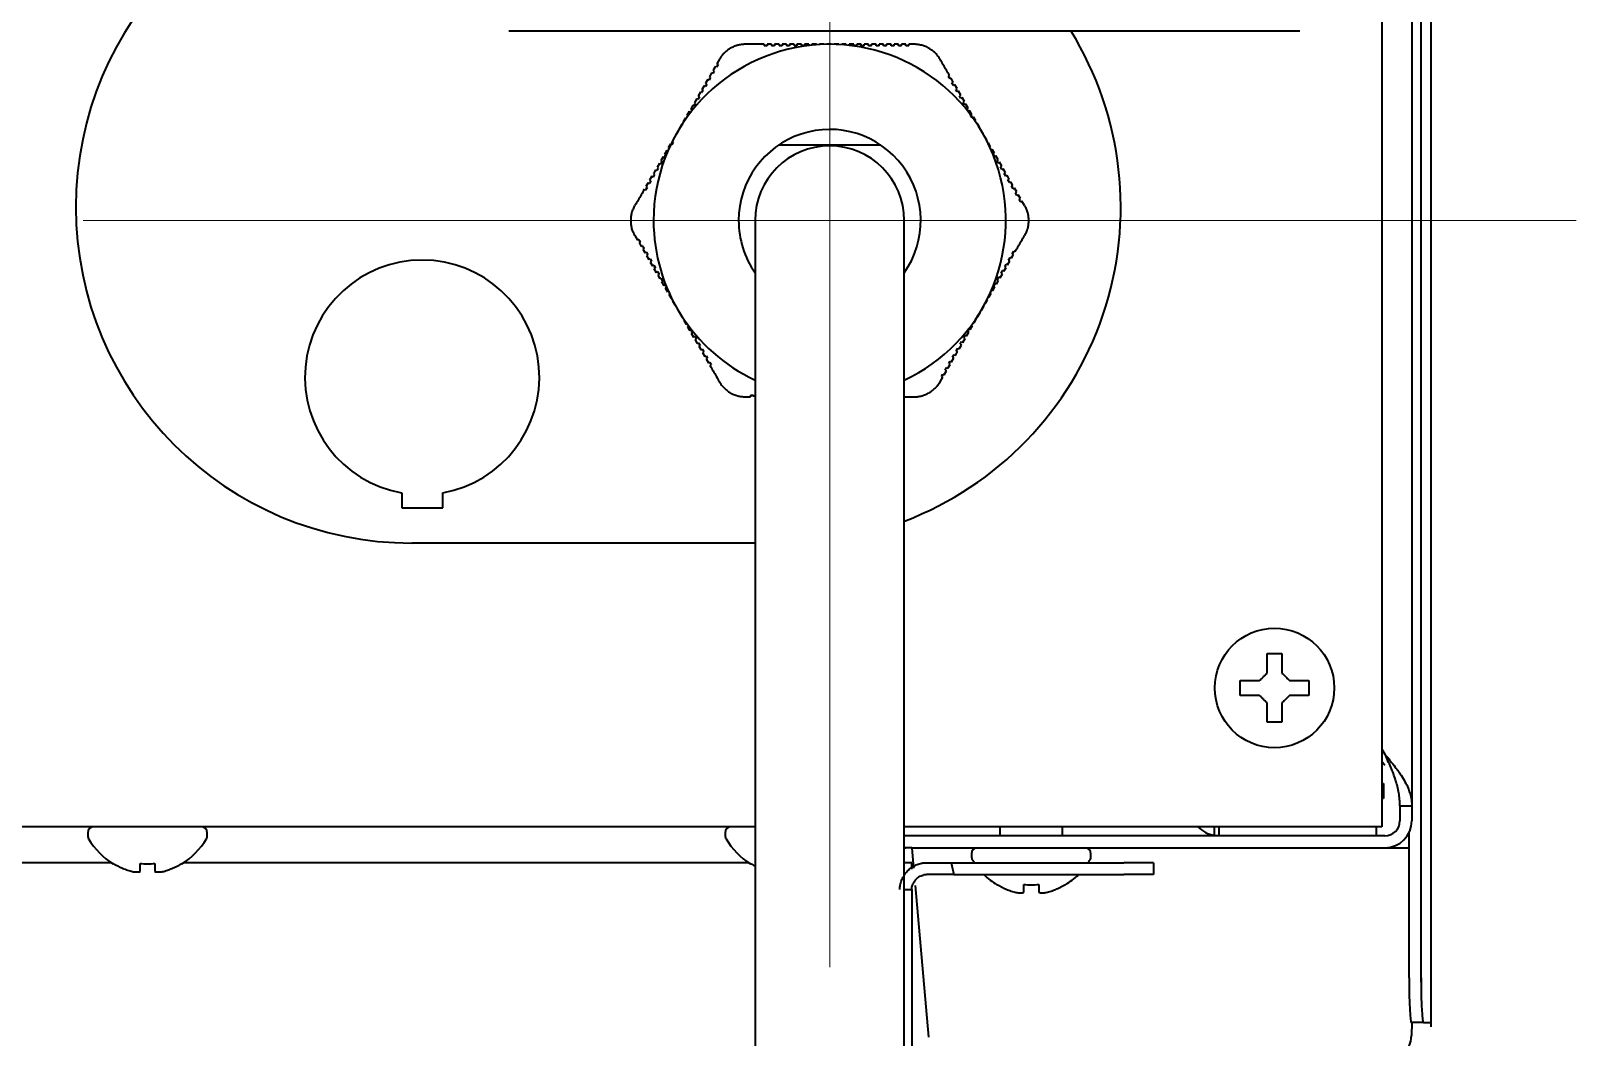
# Model space of a CAD drawing. Extents: x 6327 to 10269, y -393 to 3204.
# Drawn here: x 9085.6 to 9189.1, y 2416.9 to 2484.2 of the extents above; entities that cross this region are included whole.
import ezdxf

# ---------------------------------------------------------------- set-up
doc = ezdxf.new("R2010")
doc.units = 0
doc.header["$LTSCALE"] = 5
doc.layers.get('0').update_dxf_attribs({"linetype": 'CONTINUOUS', "lineweight": 0})
doc.layers.add('1', color=7, linetype='CONTINUOUS', true_color=0xffffff)

msp = doc.modelspace()

# ---------------------------------------------------------------- linework, layer by layer
at = {"color": 1}
for p, q in [((9139.07, 2521.53), (9139.07, 2421.53)), ((9089.07, 2471.53), (9189.07, 2471.53))]:
    msp.add_line(p, q, dxfattribs=at)
at = {"layer": '1', "color": 7, "linetype": 'Continuous', "lineweight": 35}
for p, q in [((9178.07, 3067.73), (9178.07, 2432.33)), ((9179.37, 2417.53), (9179.37, 3066.93)), ((9178.68, 3063.93), (9178.68, 2420.53)), ((9176.07, 2525.72), (9176.07, 2432.73)), ((9117.57, 2484.23), (9170.57, 2484.23)), ((9134.68, 2483.33), (9134.68, 2483.23)), ((9135.18, 2483.33), (9134.88, 2483.33)), ((9134.88, 2483.33), (9134.88, 2483.23)), ((9135.18, 2483.33), (9135.18, 2483.23)), ((9135.68, 2483.33), (9135.38, 2483.33)), ((9135.38, 2483.33), (9135.38, 2483.23)), ((9135.68, 2483.33), (9135.68, 2483.23)), ((9136.18, 2483.33), (9135.88, 2483.33)), ((9135.88, 2483.33), (9135.88, 2483.23)), ((9136.18, 2483.33), (9136.18, 2483.23)), ((9136.68, 2483.33), (9136.38, 2483.33)), ((9136.38, 2483.33), (9136.38, 2483.23)), ((9136.68, 2483.33), (9136.68, 2483.23)), ((9137.18, 2483.33), (9136.88, 2483.33)), ((9136.88, 2483.33), (9136.88, 2483.23)), ((9137.18, 2483.33), (9137.18, 2483.23)), ((9137.68, 2483.33), (9137.38, 2483.33)), ((9137.38, 2483.33), (9137.38, 2483.23)), ((9137.68, 2483.33), (9137.68, 2483.24)), ((9138.18, 2483.33), (9137.88, 2483.33)), ((9137.88, 2483.33), (9137.88, 2483.27)), ((9138.18, 2483.33), (9138.18, 2483.29)), ((9138.68, 2483.33), (9138.38, 2483.33)), ((9138.38, 2483.33), (9138.38, 2483.31)), ((9138.68, 2483.33), (9138.68, 2483.32)), ((9139.18, 2483.33), (9138.88, 2483.33)), ((9138.88, 2483.33), (9138.88, 2483.32)), ((9139.18, 2483.33), (9139.18, 2483.33)), ((9139.68, 2483.33), (9139.38, 2483.33)), ((9139.38, 2483.33), (9139.38, 2483.32)), ((9139.68, 2483.33), (9139.68, 2483.31)), ((9140.18, 2483.33), (9139.88, 2483.33)), ((9139.88, 2483.3), (9139.88, 2483.33)), ((9140.18, 2483.27), (9140.18, 2483.33)), ((9140.68, 2483.33), (9140.38, 2483.33)), ((9140.38, 2483.25), (9140.38, 2483.33)), ((9140.68, 2483.23), (9140.68, 2483.33)), ((9141.18, 2483.33), (9140.88, 2483.33)), ((9140.88, 2483.23), (9140.88, 2483.33)), ((9141.18, 2483.23), (9141.18, 2483.33)), ((9141.68, 2483.33), (9141.38, 2483.33)), ((9141.38, 2483.23), (9141.38, 2483.33)), ((9141.68, 2483.23), (9141.68, 2483.33)), ((9142.18, 2483.33), (9141.88, 2483.33)), ((9141.88, 2483.23), (9141.88, 2483.33)), ((9142.18, 2483.23), (9142.18, 2483.33)), ((9142.68, 2483.33), (9142.38, 2483.33)), ((9142.38, 2483.23), (9142.38, 2483.33)), ((9142.68, 2483.23), (9142.68, 2483.33)), ((9143.18, 2483.33), (9142.88, 2483.33)), ((9142.88, 2483.23), (9142.88, 2483.33)), ((9143.18, 2483.23), (9143.18, 2483.33)), ((9143.68, 2483.33), (9143.38, 2483.33)), ((9143.38, 2483.23), (9143.38, 2483.33)), ((9143.68, 2483.23), (9143.68, 2483.33)), ((9144.18, 2483.33), (9143.88, 2483.33)), ((9143.88, 2483.23), (9143.88, 2483.33)), ((9144.18, 2483.23), (9144.18, 2483.33)), ((9144.73, 2483.33), (9144.38, 2483.33)), ((9144.38, 2483.23), (9144.38, 2483.33)), ((9131.68, 2482.33), (9131.51, 2482.02)), ((9134.88, 2483.23), (9134.68, 2483.23)), ((9135.38, 2483.23), (9135.18, 2483.23)), ((9135.88, 2483.23), (9135.68, 2483.23)), ((9136.38, 2483.23), (9136.18, 2483.23)), ((9136.88, 2483.23), (9136.68, 2483.23)), ((9137.38, 2483.23), (9137.18, 2483.23)), ((9140.88, 2483.23), (9140.68, 2483.23)), ((9141.38, 2483.23), (9141.18, 2483.23)), ((9141.88, 2483.23), (9141.68, 2483.23)), ((9142.38, 2483.23), (9142.18, 2483.23)), ((9142.88, 2483.23), (9142.68, 2483.23)), ((9143.38, 2483.23), (9143.18, 2483.23)), ((9143.88, 2483.23), (9143.68, 2483.23)), ((9144.38, 2483.23), (9144.18, 2483.23)), ((9131.16, 2481.42), (9131.01, 2481.16)), ((9131.24, 2481.37), (9131.16, 2481.42)), ((9131.34, 2481.54), (9131.24, 2481.37)), ((9131.41, 2481.85), (9131.26, 2481.59)), ((9131.34, 2481.54), (9131.26, 2481.59)), ((9131.49, 2481.8), (9131.41, 2481.85)), ((9131.59, 2481.97), (9131.49, 2481.8)), ((9131.59, 2481.97), (9131.51, 2482.02)), ((9130.59, 2480.24), (9130.49, 2480.07)), ((9130.66, 2480.55), (9130.51, 2480.29)), ((9130.59, 2480.24), (9130.51, 2480.29)), ((9130.74, 2480.5), (9130.66, 2480.55)), ((9130.84, 2480.67), (9130.74, 2480.5)), ((9130.91, 2480.98), (9130.76, 2480.72)), ((9130.84, 2480.67), (9130.76, 2480.72)), ((9130.99, 2480.93), (9130.91, 2480.98)), ((9131.09, 2481.11), (9130.99, 2480.93)), ((9131.09, 2481.11), (9131.01, 2481.16)), ((9147.1, 2481.23), (9147.01, 2481.18)), ((9147.11, 2481.01), (9147.01, 2481.18)), ((9147.2, 2481.06), (9147.11, 2481.01)), ((9147.35, 2480.8), (9147.2, 2481.06)), ((9147.35, 2480.8), (9147.26, 2480.75)), ((9147.36, 2480.57), (9147.26, 2480.75)), ((9147.45, 2480.62), (9147.36, 2480.57)), ((9147.6, 2480.36), (9147.45, 2480.62)), ((9147.6, 2480.36), (9147.51, 2480.31)), ((9147.61, 2480.14), (9147.51, 2480.31)), ((9129.91, 2479.25), (9129.76, 2478.99)), ((9129.99, 2479.2), (9129.91, 2479.25)), ((9130.09, 2479.37), (9129.99, 2479.2)), ((9130.16, 2479.68), (9130.01, 2479.42)), ((9130.09, 2479.37), (9130.01, 2479.42)), ((9130.24, 2479.63), (9130.16, 2479.68)), ((9130.34, 2479.81), (9130.24, 2479.63)), ((9130.41, 2480.12), (9130.26, 2479.86)), ((9130.34, 2479.81), (9130.26, 2479.86)), ((9130.49, 2480.07), (9130.41, 2480.12)), ((9147.7, 2480.19), (9147.61, 2480.14)), ((9147.85, 2479.93), (9147.7, 2480.19)), ((9147.85, 2479.93), (9147.76, 2479.88)), ((9147.86, 2479.71), (9147.76, 2479.88)), ((9147.95, 2479.76), (9147.86, 2479.71)), ((9148.1, 2479.5), (9147.95, 2479.76)), ((9148.1, 2479.5), (9148.01, 2479.45)), ((9148.11, 2479.27), (9148.01, 2479.45)), ((9148.2, 2479.32), (9148.11, 2479.27)), ((9148.35, 2479.06), (9148.2, 2479.32)), ((9129.41, 2478.39), (9129.26, 2478.13)), ((9129.45, 2478.36), (9129.41, 2478.39)), ((9129.66, 2478.82), (9129.51, 2478.56)), ((9129.57, 2478.52), (9129.51, 2478.56)), ((9129.74, 2478.77), (9129.66, 2478.82)), ((9129.84, 2478.94), (9129.74, 2478.77)), ((9129.84, 2478.94), (9129.76, 2478.99)), ((9148.35, 2479.06), (9148.26, 2479.01)), ((9148.36, 2478.84), (9148.26, 2479.01)), ((9148.45, 2478.89), (9148.36, 2478.84)), ((9148.6, 2478.63), (9148.45, 2478.89)), ((9148.6, 2478.63), (9148.51, 2478.58)), ((9148.61, 2478.41), (9148.51, 2478.58)), ((9148.7, 2478.46), (9148.64, 2478.43)), ((9148.85, 2478.2), (9148.7, 2478.46)), ((9148.85, 2478.2), (9148.82, 2478.18)), ((9128.91, 2477.52), (9128.76, 2477.26)), ((9128.76, 2477.26), (9128.76, 2477.26)), ((9128.91, 2477.52), (9128.91, 2477.52)), ((9129.16, 2477.95), (9129.01, 2477.69)), ((9129.01, 2477.69), (9129.01, 2477.69)), ((9129.17, 2477.94), (9129.16, 2477.95)), ((9129.28, 2478.11), (9129.26, 2478.13)), ((9148.95, 2478.03), (9148.93, 2478.02)), ((9149.1, 2477.77), (9148.95, 2478.03)), ((9149.1, 2477.77), (9149.09, 2477.76)), ((9149.2, 2477.59), (9149.19, 2477.59)), ((9149.35, 2477.33), (9149.2, 2477.59)), ((9149.35, 2477.33), (9149.35, 2477.33)), ((9149.45, 2477.16), (9149.44, 2477.16)), ((9149.6, 2476.9), (9149.45, 2477.16)), ((9128.16, 2476.22), (9128.01, 2475.96)), ((9128.16, 2476.22), (9128.23, 2476.18)), ((9128.41, 2476.65), (9128.26, 2476.39)), ((9128.26, 2476.39), (9128.31, 2476.36)), ((9128.41, 2476.65), (9128.49, 2476.6)), ((9128.59, 2476.78), (9128.49, 2476.6)), ((9128.66, 2477.09), (9128.51, 2476.83)), ((9128.51, 2476.83), (9128.59, 2476.78)), ((9128.66, 2477.09), (9128.66, 2477.08)), ((9142.49, 2476.58), (9135.65, 2476.58)), ((9149.58, 2476.89), (9149.6, 2476.9)), ((9149.67, 2476.71), (9149.7, 2476.73)), ((9149.85, 2476.47), (9149.7, 2476.73)), ((9149.8, 2476.44), (9149.85, 2476.47)), ((9149.88, 2476.26), (9149.95, 2476.29)), ((9150.1, 2476.03), (9149.95, 2476.29)), ((9127.59, 2475.04), (9127.49, 2474.87)), ((9127.66, 2475.35), (9127.51, 2475.09)), ((9127.51, 2475.09), (9127.59, 2475.04)), ((9127.66, 2475.35), (9127.74, 2475.3)), ((9127.84, 2475.48), (9127.74, 2475.3)), ((9127.91, 2475.79), (9127.76, 2475.53)), ((9127.76, 2475.53), (9127.84, 2475.48)), ((9127.91, 2475.79), (9127.99, 2475.74)), ((9128.09, 2475.91), (9127.99, 2475.74)), ((9128.01, 2475.96), (9128.09, 2475.91)), ((9150.01, 2475.98), (9150.1, 2476.03)), ((9150.11, 2475.81), (9150.01, 2475.98)), ((9150.11, 2475.81), (9150.2, 2475.86)), ((9150.35, 2475.6), (9150.2, 2475.86)), ((9150.26, 2475.55), (9150.35, 2475.6)), ((9150.36, 2475.38), (9150.26, 2475.55)), ((9150.36, 2475.38), (9150.45, 2475.43)), ((9150.6, 2475.17), (9150.45, 2475.43)), ((9150.51, 2475.12), (9150.6, 2475.17)), ((9150.61, 2474.94), (9150.51, 2475.12)), ((9126.91, 2474.06), (9126.76, 2473.8)), ((9126.91, 2474.06), (9126.99, 2474.01)), ((9127.09, 2474.18), (9126.99, 2474.01)), ((9127.16, 2474.49), (9127.01, 2474.23)), ((9127.01, 2474.23), (9127.09, 2474.18)), ((9127.16, 2474.49), (9127.24, 2474.44)), ((9127.34, 2474.61), (9127.24, 2474.44)), ((9127.41, 2474.92), (9127.26, 2474.66)), ((9127.26, 2474.66), (9127.34, 2474.61)), ((9127.41, 2474.92), (9127.49, 2474.87)), ((9150.61, 2474.94), (9150.7, 2474.99)), ((9150.85, 2474.73), (9150.7, 2474.99)), ((9150.76, 2474.68), (9150.85, 2474.73)), ((9150.86, 2474.51), (9150.76, 2474.68)), ((9150.86, 2474.51), (9150.95, 2474.56)), ((9151.1, 2474.3), (9150.95, 2474.56)), ((9151.01, 2474.25), (9151.1, 2474.3)), ((9151.11, 2474.08), (9151.01, 2474.25)), ((9151.11, 2474.08), (9151.2, 2474.13)), ((9151.35, 2473.87), (9151.2, 2474.13)), ((9126.66, 2473.62), (9126.74, 2473.57)), ((9126.84, 2473.75), (9126.74, 2473.57)), ((9126.76, 2473.8), (9126.84, 2473.75)), ((9151.26, 2473.82), (9151.35, 2473.87)), ((9151.36, 2473.65), (9151.26, 2473.82)), ((9151.36, 2473.65), (9151.45, 2473.7)), ((9151.6, 2473.44), (9151.45, 2473.7)), ((9151.51, 2473.39), (9151.6, 2473.44)), ((9151.61, 2473.21), (9151.51, 2473.39)), ((9151.61, 2473.21), (9151.7, 2473.26)), ((9151.85, 2473), (9151.7, 2473.26)), ((9151.76, 2472.95), (9151.85, 2473)), ((9151.86, 2472.78), (9151.76, 2472.95)), ((9151.86, 2472.78), (9151.95, 2472.83)), ((9152.12, 2472.53), (9151.95, 2472.83)), ((9134.07, 2471.53), (9134.07, 2421.53)), ((9144.07, 2421.53), (9144.07, 2471.53)), ((9126.02, 2470.53), (9126.2, 2470.22)), ((9126.29, 2470.27), (9126.2, 2470.22)), ((9126.29, 2470.27), (9126.39, 2470.1)), ((9126.39, 2470.1), (9126.3, 2470.05)), ((9126.3, 2470.05), (9126.45, 2469.79)), ((9126.54, 2469.84), (9126.45, 2469.79)), ((9126.54, 2469.84), (9126.64, 2469.67)), ((9126.64, 2469.67), (9126.55, 2469.62)), ((9126.55, 2469.62), (9126.7, 2469.36)), ((9126.79, 2469.41), (9126.7, 2469.36)), ((9126.79, 2469.41), (9126.89, 2469.23)), ((9126.89, 2469.23), (9126.8, 2469.18)), ((9126.8, 2469.18), (9126.95, 2468.92)), ((9127.04, 2468.97), (9126.95, 2468.92)), ((9127.04, 2468.97), (9127.14, 2468.8)), ((9150.99, 2468.56), (9151.14, 2468.82)), ((9151.05, 2468.87), (9151.15, 2469.05)), ((9151.14, 2468.82), (9151.05, 2468.87)), ((9151.24, 2469), (9151.15, 2469.05)), ((9151.24, 2469), (9151.39, 2469.26)), ((9151.3, 2469.31), (9151.4, 2469.48)), ((9151.39, 2469.26), (9151.3, 2469.31)), ((9151.49, 2469.43), (9151.4, 2469.48)), ((9127.14, 2468.8), (9127.05, 2468.75)), ((9127.05, 2468.75), (9127.2, 2468.49)), ((9127.29, 2468.54), (9127.2, 2468.49)), ((9127.29, 2468.54), (9127.39, 2468.37)), ((9127.39, 2468.37), (9127.3, 2468.32)), ((9127.3, 2468.32), (9127.45, 2468.06)), ((9127.54, 2468.11), (9127.45, 2468.06)), ((9127.54, 2468.11), (9127.64, 2467.93)), ((9127.64, 2467.93), (9127.55, 2467.88)), ((9127.55, 2467.88), (9127.7, 2467.62)), ((9150.49, 2467.7), (9150.64, 2467.96)), ((9150.55, 2468.01), (9150.65, 2468.18)), ((9150.64, 2467.96), (9150.55, 2468.01)), ((9150.74, 2468.13), (9150.65, 2468.18)), ((9150.74, 2468.13), (9150.89, 2468.39)), ((9150.8, 2468.44), (9150.9, 2468.61)), ((9150.89, 2468.39), (9150.8, 2468.44)), ((9150.99, 2468.56), (9150.9, 2468.61)), ((9127.79, 2467.67), (9127.7, 2467.62)), ((9127.79, 2467.67), (9127.89, 2467.5)), ((9127.89, 2467.5), (9127.8, 2467.45)), ((9127.8, 2467.45), (9127.95, 2467.19)), ((9128.04, 2467.24), (9127.95, 2467.19)), ((9128.04, 2467.24), (9128.14, 2467.07)), ((9128.14, 2467.07), (9128.05, 2467.02)), ((9128.05, 2467.02), (9128.2, 2466.76)), ((9128.26, 2466.8), (9128.2, 2466.76)), ((9149.99, 2466.83), (9149.92, 2466.87)), ((9149.99, 2466.83), (9150.14, 2467.09)), ((9150.05, 2467.14), (9150.15, 2467.31)), ((9150.14, 2467.09), (9150.05, 2467.14)), ((9150.24, 2467.26), (9150.15, 2467.31)), ((9150.24, 2467.26), (9150.39, 2467.52)), ((9150.3, 2467.57), (9150.4, 2467.75)), ((9150.39, 2467.52), (9150.3, 2467.57)), ((9150.49, 2467.7), (9150.4, 2467.75)), ((9128.34, 2466.61), (9128.3, 2466.59)), ((9128.3, 2466.59), (9128.45, 2466.33)), ((9128.47, 2466.34), (9128.45, 2466.33)), ((9128.56, 2466.16), (9128.55, 2466.15)), ((9128.55, 2466.15), (9128.7, 2465.89)), ((9128.7, 2465.89), (9128.7, 2465.89)), ((9128.8, 2465.72), (9128.8, 2465.72)), ((9128.8, 2465.72), (9128.95, 2465.46)), ((9149.24, 2465.53), (9149.39, 2465.79)), ((9149.39, 2465.79), (9149.39, 2465.79)), ((9149.49, 2465.97), (9149.48, 2465.97)), ((9149.49, 2465.97), (9149.64, 2466.23)), ((9149.64, 2466.23), (9149.62, 2466.24)), ((9149.74, 2466.4), (9149.71, 2466.42)), ((9149.74, 2466.4), (9149.89, 2466.66)), ((9149.89, 2466.66), (9149.84, 2466.69)), ((9128.95, 2465.46), (9128.95, 2465.46)), ((9129.05, 2465.29), (9129.06, 2465.29)), ((9129.05, 2465.29), (9129.2, 2465.03)), ((9129.2, 2465.03), (9129.22, 2465.04)), ((9129.3, 2464.85), (9129.33, 2464.87)), ((9129.3, 2464.85), (9129.45, 2464.59)), ((9148.69, 2464.69), (9148.74, 2464.67)), ((9148.74, 2464.67), (9148.89, 2464.93)), ((9148.86, 2464.94), (9148.89, 2464.93)), ((9148.9, 2465.15), (9148.99, 2465.1)), ((9148.99, 2465.1), (9149.14, 2465.36)), ((9149.14, 2465.36), (9149.13, 2465.36)), ((9149.24, 2465.53), (9149.24, 2465.53)), ((9129.45, 2464.59), (9129.5, 2464.62)), ((9129.55, 2464.42), (9129.62, 2464.46)), ((9129.55, 2464.42), (9129.7, 2464.16)), ((9129.7, 2464.16), (9129.79, 2464.21)), ((9129.79, 2464.21), (9129.89, 2464.04)), ((9129.8, 2463.99), (9129.89, 2464.04)), ((9129.8, 2463.99), (9129.95, 2463.73)), ((9129.95, 2463.73), (9130.04, 2463.78)), ((9130.04, 2463.78), (9130.14, 2463.6)), ((9148.05, 2463.68), (9148.15, 2463.85)), ((9148.05, 2463.68), (9148.14, 2463.63)), ((9148.15, 2463.85), (9148.24, 2463.8)), ((9148.24, 2463.8), (9148.39, 2464.06)), ((9148.3, 2464.11), (9148.4, 2464.28)), ((9148.3, 2464.11), (9148.39, 2464.06)), ((9148.4, 2464.28), (9148.49, 2464.23)), ((9148.49, 2464.23), (9148.64, 2464.49)), ((9148.57, 2464.53), (9148.64, 2464.49)), ((9130.05, 2463.55), (9130.14, 2463.6)), ((9130.05, 2463.55), (9130.2, 2463.29)), ((9130.2, 2463.29), (9130.29, 2463.34)), ((9130.29, 2463.34), (9130.39, 2463.17)), ((9130.3, 2463.12), (9130.39, 2463.17)), ((9130.3, 2463.12), (9130.45, 2462.86)), ((9130.45, 2462.86), (9130.54, 2462.91)), ((9130.54, 2462.91), (9130.64, 2462.74)), ((9130.55, 2462.69), (9130.64, 2462.74)), ((9130.55, 2462.69), (9130.7, 2462.43)), ((9147.49, 2462.5), (9147.64, 2462.76)), ((9147.55, 2462.81), (9147.65, 2462.98)), ((9147.55, 2462.81), (9147.64, 2462.76)), ((9147.65, 2462.98), (9147.74, 2462.93)), ((9147.74, 2462.93), (9147.89, 2463.19)), ((9147.8, 2463.24), (9147.9, 2463.42)), ((9147.8, 2463.24), (9147.89, 2463.19)), ((9147.9, 2463.42), (9147.99, 2463.37)), ((9147.99, 2463.37), (9148.14, 2463.63)), ((9130.7, 2462.43), (9130.79, 2462.48)), ((9130.79, 2462.48), (9130.89, 2462.31)), ((9130.8, 2462.26), (9130.89, 2462.31)), ((9130.8, 2462.26), (9130.95, 2462)), ((9130.95, 2462), (9131.04, 2462.05)), ((9131.04, 2462.05), (9131.14, 2461.87)), ((9131.05, 2461.82), (9131.14, 2461.87)), ((9146.8, 2461.51), (9146.9, 2461.69)), ((9146.9, 2461.69), (9146.99, 2461.64)), ((9146.99, 2461.64), (9147.14, 2461.9)), ((9147.05, 2461.95), (9147.15, 2462.12)), ((9147.05, 2461.95), (9147.14, 2461.9)), ((9147.15, 2462.12), (9147.24, 2462.07)), ((9147.24, 2462.07), (9147.39, 2462.33)), ((9147.3, 2462.38), (9147.4, 2462.55)), ((9147.3, 2462.38), (9147.39, 2462.33)), ((9147.4, 2462.55), (9147.49, 2462.5)), ((9146.46, 2460.73), (9146.64, 2461.03)), ((9146.55, 2461.08), (9146.65, 2461.25)), ((9146.55, 2461.08), (9146.64, 2461.03)), ((9146.65, 2461.25), (9146.74, 2461.2)), ((9146.74, 2461.2), (9146.89, 2461.46)), ((9146.8, 2461.51), (9146.89, 2461.46)), ((9133.41, 2459.73), (9133.76, 2459.73)), ((9133.76, 2459.83), (9133.76, 2459.73)), ((9133.76, 2459.83), (9133.96, 2459.83)), ((9133.96, 2459.83), (9133.96, 2459.73)), ((9110.4, 2453.3), (9110.4, 2452.3)), ((9113.15, 2452.3), (9113.15, 2453.3)), ((9110.4, 2452.3), (9113.15, 2452.3)), ((9134.07, 2449.93), (9111.07, 2449.93)), ((9166.57, 2440.23), (9166.57, 2440.73)), ((9166.57, 2439.73), (9166.57, 2440.23)), ((9171.17, 2440.73), (9171.17, 2440.23)), ((9171.17, 2440.23), (9171.17, 2439.73)), ((9176.07, 2436.14), (9176.27, 2435.79)), ((9176.27, 2435.03), (9176.07, 2435.3)), ((9176.07, 2433.83), (9176.17, 2433.83)), ((9176.17, 2433.83), (9176.17, 2432.83)), ((9176.17, 2432.83), (9176.07, 2432.83)), ((9176.07, 2432.73), (9176.07, 2430.93)), ((9177.27, 2432.33), (9177.27, 2431.33)), ((9177.27, 2432.33), (9178.07, 2432.33)), ((9178.07, 2432.33), (9178.07, 2431.33)), ((9134.06, 2430.93), (8717.37, 2430.93)), ((9089.37, 2430.53), (9089.37, 2430.33)), ((9097.37, 2430.33), (9097.37, 2430.53)), ((9132.07, 2430.53), (9132.07, 2430.33)), ((9176.07, 2430.93), (9144.06, 2430.93)), ((9150.47, 2430.93), (9150.47, 2430.33)), ((9154.67, 2430.33), (9154.67, 2430.93)), ((9165.17, 2430.33), (9165.17, 2430.93)), ((9175.67, 2430.93), (9175.67, 2430.33)), ((9177.88, 2420.83), (9177.88, 2430.53)), ((9144.57, 2430.33), (9144.07, 2430.33)), ((9144.57, 2429.53), (9144.07, 2429.53)), ((9176.27, 2430.33), (9144.57, 2430.33)), ((9144.57, 2429.53), (9144.69, 2428.17)), ((9144.57, 2429.53), (9176.27, 2429.53)), ((9176.27, 2429.53), (9177.88, 2429.53)), ((9090.94, 2428.53), (8834.5, 2428.53)), ((9091.07, 2428.45), (9091.07, 2428.48)), ((9095.67, 2428.48), (9095.67, 2428.45)), ((9133.64, 2428.53), (9095.79, 2428.53)), ((9133.77, 2428.45), (9133.77, 2428.48)), ((9144.57, 2428.53), (9144.07, 2428.53)), ((9144.57, 2428.1), (9144.57, 2428.53)), ((9147.21, 2428.53), (9158.77, 2428.53)), ((9148.57, 2429.13), (9148.57, 2428.93)), ((9156.57, 2428.93), (9156.57, 2429.13)), ((9160.77, 2428.53), (9158.77, 2428.53)), ((9160.77, 2428.53), (9160.77, 2427.73)), ((9147.39, 2427.73), (9158.77, 2427.73)), ((9160.77, 2427.73), (9158.77, 2427.73)), ((9144.07, 2426.73), (9144.57, 2426.73)), ((9144.57, 2426.73), (9144.57, 2415.33)), ((9144.79, 2427), (9145.68, 2416.85)), ((9150.27, 2427.05), (9150.27, 2427.08)), ((9154.87, 2427.08), (9154.87, 2427.05)), ((9134.07, 2421.53), (9134.07, 2401.53)), ((9144.07, 2401.53), (9144.07, 2421.53)), ((9178.84, 2417.83), (9178.04, 2417.83)), ((9178.06, 2416.95), (9178.09, 2417.83)), ((9178.84, 2417.83), (9179.37, 2417.83)), ((9179.37, 2417.83), (9179.37, 2417.83)), ((9178.06, 2416.95), (9178.06, 2416.96))]:
    msp.add_line(p, q, dxfattribs=at)
msp.add_circle((9168.87, 2440.23), 4, dxfattribs=at)
for centre, radius, start, end in [((9111.07, 2472.43), 22.5, 90, 270), ((9139.07, 2471.53), 11.8, 295.0707, 180), ((9136.07, 2472.43), 22.5, 290.8294, 31.6294), ((9139.07, 2471.53), 6.1, 325.0574, 180), ((9139.07, 2471.53), 5, 360, 179.9999), ((9139.07, 2471.53), 11.8, 180, 244.935), ((9139.07, 2471.53), 6.1, 180, 214.9482), ((9111.77, 2461.03), 7.85, 280.0879, 259.9121), ((9089.77, 2430.53), 0.4, 90, 180), ((9096.97, 2430.53), 0.4, 0, 90), ((9132.47, 2430.53), 0.4, 90, 180), ((9165.17, 2432.33), 2, 224.4275, 260.5484), ((9176.27, 2431.33), 1.8, 270, 0), ((9176.27, 2431.33), 1, 270, 0), ((9089.77, 2430.33), 0.4, 180, 210.3012), ((9093.57, 2432.55), 4.8, 210.3012, 238.6273), ((9093.17, 2432.55), 4.8, 301.3727, 329.6988), ((9096.97, 2430.33), 0.4, 329.6988, 0), ((9132.47, 2430.33), 0.4, 180, 210.3012), ((9136.27, 2432.55), 4.8, 210.3012, 238.6273), ((9144.37, 2428.53), 1, 90, 107.458), ((9148.97, 2429.13), 0.4, 90, 180), ((9156.17, 2429.13), 0.4, 0, 90), ((9176.99, 2434.78), 30.43, 191.8542, 193.3979), ((9148.97, 2428.93), 0.4, 180, 210.3012), ((9152.77, 2431.15), 4.8, 210.3012, 213.0819), ((9152.37, 2431.15), 4.8, 326.9181, 329.6988), ((9156.17, 2428.93), 0.4, 329.6988, 0), ((9152.77, 2431.15), 4.8, 225.4383, 238.6273), ((9152.37, 2431.15), 4.8, 301.3727, 314.5617)]:
    msp.add_arc(centre, radius, start, end, dxfattribs=at)
for centre, major_axis, ratio, start_param, end_param in [((9178.04, 2420.83), (0, -3), 0.052336, 4.712389, 6.283185), ((9178.84, 2420.83), (0, 3), 0.052336, 1.570796, 3.141593), ((9176, 2417.03), (2.05, 0), 0.974464, 4.712389, 6.248279)]:
    msp.add_ellipse(centre, major_axis=major_axis, ratio=ratio, start_param=start_param, end_param=end_param, dxfattribs=at)
for points, knots in [([(9133.41, 2483.33), (9133.33, 2483.33), (9133.25, 2483.32), (9133.08, 2483.3), (9132.99, 2483.28), (9132.89, 2483.26), (9132.87, 2483.25), (9132.82, 2483.24), (9132.76, 2483.22), (9132.7, 2483.19), (9132.57, 2483.14), (9132.49, 2483.1), (9132.4, 2483.05), (9132.38, 2483.04), (9132.34, 2483.01), (9132.28, 2482.98), (9132.23, 2482.94), (9132.12, 2482.85), (9132.06, 2482.8), (9131.98, 2482.72), (9131.96, 2482.7), (9131.93, 2482.67), (9131.89, 2482.62), (9131.85, 2482.57), (9131.77, 2482.47), (9131.72, 2482.4), (9131.68, 2482.33)], [0, 0, 0, 0, 0.125, 0.125, 0.25, 0.25, 0.28125, 0.28125, 0.3125, 0.375, 0.375, 0.5, 0.5, 0.53125, 0.53125, 0.5625, 0.625, 0.625, 0.75, 0.75, 0.78125, 0.78125, 0.8125, 0.875, 0.875, 1, 1, 1, 1]), ([(9146.46, 2482.33), (9146.42, 2482.4), (9146.37, 2482.47), (9146.27, 2482.6), (9146.22, 2482.67), (9146.14, 2482.75), (9146.12, 2482.76), (9146.09, 2482.79), (9146.04, 2482.84), (9145.99, 2482.88), (9145.88, 2482.96), (9145.81, 2483.01), (9145.71, 2483.07), (9145.69, 2483.08), (9145.65, 2483.1), (9145.59, 2483.13), (9145.53, 2483.16), (9145.41, 2483.21), (9145.32, 2483.24), (9145.22, 2483.27), (9145.2, 2483.27), (9145.15, 2483.28), (9145.09, 2483.29), (9145.02, 2483.3), (9144.9, 2483.32), (9144.81, 2483.33), (9144.73, 2483.33)], [0, 0, 0, 0, 0.125, 0.125, 0.25, 0.25, 0.28125, 0.28125, 0.3125, 0.375, 0.375, 0.5, 0.5, 0.53125, 0.53125, 0.5625, 0.625, 0.625, 0.75, 0.75, 0.78125, 0.78125, 0.8125, 0.875, 0.875, 1, 1, 1, 1]), ([(9126.02, 2470.53), (9125.98, 2470.6), (9125.95, 2470.67), (9125.88, 2470.83), (9125.85, 2470.91), (9125.82, 2471.02), (9125.82, 2471.04), (9125.81, 2471.08), (9125.79, 2471.15), (9125.78, 2471.21), (9125.76, 2471.35), (9125.76, 2471.44), (9125.76, 2471.62), (9125.76, 2471.71), (9125.79, 2471.88), (9125.8, 2471.97), (9125.83, 2472.08), (9125.84, 2472.1), (9125.85, 2472.14), (9125.87, 2472.2), (9125.9, 2472.26), (9125.95, 2472.38), (9125.98, 2472.45), (9126.02, 2472.53)], [0, 0, 0, 0, 0.125, 0.125, 0.25, 0.25, 0.28125, 0.28125, 0.3125, 0.375, 0.375, 0.5, 0.5, 0.625, 0.625, 0.75, 0.75, 0.78125, 0.78125, 0.8125, 0.875, 0.875, 1, 1, 1, 1]), ([(9152.12, 2472.53), (9152.16, 2472.45), (9152.2, 2472.38), (9152.27, 2472.22), (9152.29, 2472.14), (9152.32, 2472.03), (9152.33, 2472.01), (9152.34, 2471.97), (9152.35, 2471.9), (9152.36, 2471.84), (9152.38, 2471.71), (9152.39, 2471.62), (9152.39, 2471.44), (9152.38, 2471.35), (9152.36, 2471.17), (9152.34, 2471.08), (9152.31, 2470.98), (9152.31, 2470.96), (9152.29, 2470.91), (9152.27, 2470.85), (9152.25, 2470.79), (9152.2, 2470.67), (9152.16, 2470.6), (9152.12, 2470.53)], [0, 0, 0, 0, 0.125, 0.125, 0.25, 0.25, 0.28125, 0.28125, 0.3125, 0.375, 0.375, 0.5, 0.5, 0.625, 0.625, 0.75, 0.75, 0.78125, 0.78125, 0.8125, 0.875, 0.875, 1, 1, 1, 1]), ([(9131.68, 2460.73), (9131.72, 2460.65), (9131.77, 2460.58), (9131.87, 2460.45), (9131.93, 2460.38), (9132.01, 2460.3), (9132.02, 2460.29), (9132.06, 2460.26), (9132.1, 2460.21), (9132.16, 2460.17), (9132.26, 2460.09), (9132.34, 2460.04), (9132.43, 2459.98), (9132.45, 2459.97), (9132.49, 2459.95), (9132.55, 2459.92), (9132.61, 2459.89), (9132.74, 2459.84), (9132.82, 2459.81), (9132.93, 2459.79), (9132.95, 2459.78), (9132.99, 2459.77), (9133.06, 2459.76), (9133.12, 2459.75), (9133.25, 2459.73), (9133.33, 2459.73), (9133.41, 2459.73)], [0, 0, 0, 0, 0.125, 0.125, 0.25, 0.25, 0.28125, 0.28125, 0.3125, 0.375, 0.375, 0.5, 0.5, 0.53125, 0.53125, 0.5625, 0.625, 0.625, 0.75, 0.75, 0.78125, 0.78125, 0.8125, 0.875, 0.875, 1, 1, 1, 1]), ([(9144.73, 2459.73), (9144.81, 2459.73), (9144.9, 2459.73), (9145.07, 2459.75), (9145.15, 2459.77), (9145.26, 2459.8), (9145.28, 2459.8), (9145.32, 2459.82), (9145.39, 2459.84), (9145.45, 2459.86), (9145.57, 2459.91), (9145.65, 2459.95), (9145.75, 2460), (9145.77, 2460.02), (9145.81, 2460.04), (9145.86, 2460.08), (9145.92, 2460.12), (9146.02, 2460.2), (9146.09, 2460.26), (9146.17, 2460.34), (9146.18, 2460.35), (9146.21, 2460.38), (9146.26, 2460.43), (9146.3, 2460.48), (9146.37, 2460.58), (9146.42, 2460.65), (9146.46, 2460.73)], [0, 0, 0, 0, 0.125, 0.125, 0.25, 0.25, 0.28125, 0.28125, 0.3125, 0.375, 0.375, 0.5, 0.5, 0.53125, 0.53125, 0.5625, 0.625, 0.625, 0.75, 0.75, 0.78125, 0.78125, 0.8125, 0.875, 0.875, 1, 1, 1, 1]), ([(9144.07, 2459.73), (9144.15, 2459.73), (9144.37, 2459.73), (9144.59, 2459.73), (9144.73, 2459.73)], [0, 0, 0, 0, 0.349241, 1, 1, 1, 1]), ([(9169.37, 2442.53), (9169.37, 2442.32), (9169.37, 2442.11), (9169.37, 2441.79), (9169.37, 2441.68), (9169.37, 2441.45), (9169.37, 2441.34), (9169.37, 2441.23)], [0, 0, 0, 0, 0.5, 0.5, 0.75, 0.75, 1, 1, 1, 1]), ([(9166.57, 2440.73), (9166.78, 2440.73), (9166.99, 2440.73), (9167.31, 2440.73), (9167.42, 2440.73), (9167.64, 2440.73), (9167.76, 2440.73), (9167.87, 2440.73)], [0, 0, 0, 0, 0.5, 0.5, 0.75, 0.75, 1, 1, 1, 1]), ([(9168.37, 2437.93), (9168.37, 2438.13), (9168.37, 2438.34), (9168.37, 2438.66), (9168.37, 2438.77), (9168.37, 2439), (9168.37, 2439.11), (9168.37, 2439.23)], [0, 0, 0, 0, 0.5, 0.5, 0.75, 0.75, 1, 1, 1, 1]), ([(9171.17, 2439.73), (9170.97, 2439.73), (9170.76, 2439.73), (9170.44, 2439.73), (9170.33, 2439.73), (9170.1, 2439.73), (9169.99, 2439.73), (9169.87, 2439.73)], [0, 0, 0, 0, 0.5, 0.5, 0.75, 0.75, 1, 1, 1, 1]), ([(9177.27, 2432.33), (9177.27, 2432.36), (9177.27, 2432.4), (9177.27, 2432.47), (9177.27, 2432.51), (9177.26, 2432.62), (9177.26, 2432.69), (9177.24, 2432.91), (9177.22, 2433.05), (9177.15, 2433.48), (9177.07, 2433.77), (9176.89, 2434.35), (9176.78, 2434.64), (9176.6, 2435.07), (9176.53, 2435.21), (9176.44, 2435.43), (9176.4, 2435.5), (9176.34, 2435.65), (9176.31, 2435.72), (9176.27, 2435.79)], [0, 0, 0, 0, 0.03125, 0.03125, 0.0625, 0.0625, 0.125, 0.125, 0.25, 0.25, 0.5, 0.5, 0.75, 0.75, 0.875, 0.875, 0.9375, 0.9375, 1, 1, 1, 1]), ([(9176.27, 2435.79), (9176.3, 2435.75), (9176.33, 2435.72), (9176.39, 2435.65), (9176.48, 2435.54), (9176.57, 2435.43), (9176.74, 2435.21), (9176.85, 2435.07), (9177.01, 2434.85), (9177.07, 2434.78), (9177.15, 2434.67), (9177.17, 2434.64), (9177.22, 2434.57), (9177.25, 2434.53), (9177.37, 2434.35), (9177.46, 2434.2), (9177.63, 2433.91), (9177.71, 2433.77), (9177.84, 2433.48), (9177.89, 2433.34), (9177.96, 2433.12), (9177.98, 2433.05), (9178, 2432.94), (9178.01, 2432.9), (9178.03, 2432.83), (9178.03, 2432.79), (9178.06, 2432.61), (9178.07, 2432.47), (9178.07, 2432.33)], [0, 0, 0, 0, 0.03125, 0.03125, 0.0625, 0.125, 0.125, 0.25, 0.25, 0.3125, 0.3125, 0.34375, 0.34375, 0.375, 0.375, 0.5, 0.5, 0.625, 0.625, 0.75, 0.75, 0.8125, 0.8125, 0.84375, 0.84375, 0.875, 0.875, 1, 1, 1, 1]), ([(9164.84, 2430.35), (9164.84, 2430.37), (9164.84, 2430.42), (9164.84, 2430.48), (9164.84, 2430.55), (9164.84, 2430.61), (9164.84, 2430.67), (9164.84, 2430.73), (9164.84, 2430.78), (9164.84, 2430.83), (9164.84, 2430.88), (9164.84, 2430.91), (9164.84, 2430.93)], [0, 0, 0, 0, 0.113357, 0.226731, 0.340112, 0.453494, 0.566866, 0.655927, 0.744963, 0.833963, 0.92291, 1, 1, 1, 1]), ([(9091.07, 2428.48), (9091.28, 2428.36), (9091.49, 2428.25), (9091.81, 2428.11), (9091.92, 2428.07), (9092.14, 2427.99), (9092.26, 2427.96), (9092.37, 2427.93)], [0, 0, 0, 0, 0.5, 0.5, 0.75, 0.75, 1, 1, 1, 1]), ([(9093.87, 2428.48), (9093.87, 2428.36), (9093.87, 2428.25), (9093.87, 2428.11), (9093.87, 2428.07), (9093.87, 2427.99), (9093.87, 2427.96), (9093.87, 2427.93)], [0, 0, 0, 0, 0.5, 0.5, 0.75, 0.75, 1, 1, 1, 1]), ([(9143.77, 2426.73), (9143.77, 2426.83), (9143.78, 2426.93), (9143.82, 2427.14), (9143.84, 2427.24), (9143.91, 2427.43), (9143.96, 2427.52), (9144.06, 2427.7), (9144.12, 2427.79), (9144.25, 2427.95), (9144.32, 2428.02), (9144.48, 2428.16), (9144.56, 2428.22), (9144.74, 2428.32), (9144.83, 2428.37), (9145.02, 2428.44), (9145.12, 2428.47), (9145.22, 2428.49)], [0, 0, 0, 0, 0.125, 0.125, 0.25, 0.25, 0.375, 0.375, 0.5, 0.5, 0.625, 0.625, 0.75, 0.75, 0.875, 0.875, 1, 1, 1, 1]), ([(9145.22, 2428.49), (9145.24, 2428.49), (9145.26, 2428.5), (9145.3, 2428.51), (9145.33, 2428.51), (9145.38, 2428.52), (9145.42, 2428.52), (9145.47, 2428.52), (9145.49, 2428.52), (9145.53, 2428.53), (9145.55, 2428.53), (9145.57, 2428.53)], [0, 0, 0, 0, 0.25, 0.25, 0.5, 0.5, 0.75, 0.75, 0.875, 0.875, 1, 1, 1, 1]), ([(9145.57, 2428.53), (9145.62, 2428.53), (9145.67, 2428.53), (9145.78, 2428.53), (9145.84, 2428.53), (9145.93, 2428.53), (9145.98, 2428.53), (9146.02, 2428.53), (9146.06, 2428.53), (9146.07, 2428.53), (9146.16, 2428.53), (9146.23, 2428.53), (9146.37, 2428.53), (9146.44, 2428.53), (9146.55, 2428.53), (9146.6, 2428.53), (9146.66, 2428.53), (9146.7, 2428.53), (9146.72, 2428.53), (9146.82, 2428.53), (9146.97, 2428.53), (9147.13, 2428.53), (9147.21, 2428.53)], [0, 0, 0, 0, 0.125, 0.125, 0.25, 0.25, 0.3125, 0.34375, 0.34375, 0.375, 0.375, 0.5, 0.5, 0.625, 0.625, 0.6875, 0.71875, 0.71875, 0.75, 0.75, 0.875, 1, 1, 1, 1]), ([(9144.57, 2426.73), (9144.57, 2426.83), (9144.61, 2427.04), (9144.75, 2427.32), (9144.98, 2427.55), (9145.19, 2427.66), (9145.32, 2427.7), (9145.35, 2427.7)], [0, 0, 0, 0, 0.232572, 0.465144, 0.697716, 0.930287, 1, 1, 1, 1]), ([(9145.57, 2427.73), (9145.54, 2427.73), (9145.52, 2427.72), (9145.47, 2427.72), (9145.45, 2427.72), (9145.41, 2427.71), (9145.4, 2427.71), (9145.37, 2427.71), (9145.36, 2427.7), (9145.35, 2427.7)], [0, 0, 0, 0, 0.25, 0.25, 0.5, 0.5, 0.75, 0.75, 1, 1, 1, 1]), ([(9147.39, 2427.73), (9147.29, 2427.73), (9147.2, 2427.73), (9147.02, 2427.73), (9146.93, 2427.73), (9146.8, 2427.73), (9146.75, 2427.73), (9146.69, 2427.73), (9146.67, 2427.73), (9146.62, 2427.73), (9146.6, 2427.73), (9146.49, 2427.73), (9146.41, 2427.73), (9146.25, 2427.73), (9146.18, 2427.73), (9146.09, 2427.73), (9146.07, 2427.73), (9146.03, 2427.73), (9145.98, 2427.73), (9145.93, 2427.73), (9145.84, 2427.73), (9145.78, 2427.73), (9145.69, 2427.73), (9145.67, 2427.73), (9145.63, 2427.73), (9145.62, 2427.73), (9145.6, 2427.73), (9145.58, 2427.73), (9145.57, 2427.73)], [0, 0, 0, 0, 0.125, 0.125, 0.25, 0.25, 0.3125, 0.3125, 0.34375, 0.34375, 0.375, 0.375, 0.5, 0.5, 0.625, 0.625, 0.65625, 0.65625, 0.6875, 0.75, 0.75, 0.875, 0.875, 0.9375, 0.9375, 0.96875, 0.96875, 1, 1, 1, 1]), ([(9150.27, 2427.08), (9150.48, 2426.96), (9150.69, 2426.85), (9151.01, 2426.71), (9151.12, 2426.67), (9151.34, 2426.59), (9151.46, 2426.56), (9151.57, 2426.53)], [0, 0, 0, 0, 0.5, 0.5, 0.75, 0.75, 1, 1, 1, 1]), ([(9153.07, 2427.08), (9153.07, 2426.96), (9153.07, 2426.85), (9153.07, 2426.71), (9153.07, 2426.67), (9153.07, 2426.59), (9153.07, 2426.56), (9153.07, 2426.53)], [0, 0, 0, 0, 0.5, 0.5, 0.75, 0.75, 1, 1, 1, 1])]:
    msp.add_open_spline(points, degree=3, knots=knots, dxfattribs=at)
for points in [[(9134.68, 2483.33), (9134.54, 2483.33), (9134.27, 2483.33), (9133.85, 2483.33), (9133.56, 2483.33), (9133.41, 2483.33)], [(9147.1, 2481.23), (9147.03, 2481.35), (9146.89, 2481.59), (9146.68, 2481.95), (9146.54, 2482.2), (9146.46, 2482.33)], [(9126.66, 2473.62), (9126.59, 2473.5), (9126.45, 2473.26), (9126.24, 2472.9), (9126.1, 2472.65), (9126.02, 2472.53)], [(9151.49, 2469.43), (9151.56, 2469.55), (9151.69, 2469.79), (9151.91, 2470.15), (9152.05, 2470.4), (9152.12, 2470.53)], [(9131.05, 2461.82), (9131.12, 2461.7), (9131.26, 2461.46), (9131.47, 2461.1), (9131.61, 2460.85), (9131.68, 2460.73)], [(9168.37, 2441.23), (9168.37, 2441.28), (9168.37, 2441.39), (9168.37, 2441.55), (9168.37, 2441.71), (9168.37, 2441.86), (9168.37, 2442.02), (9168.37, 2442.17), (9168.37, 2442.34), (9168.37, 2442.46), (9168.37, 2442.53)], [(9168.37, 2442.53), (9168.54, 2442.53), (9168.87, 2442.53), (9169.21, 2442.53), (9169.37, 2442.53)], [(9167.87, 2440.73), (9167.9, 2440.75), (9167.94, 2440.8), (9168.02, 2440.87), (9168.09, 2440.94), (9168.16, 2441.01), (9168.23, 2441.08), (9168.3, 2441.15), (9168.35, 2441.2), (9168.37, 2441.23)], [(9169.37, 2441.23), (9169.4, 2441.2), (9169.45, 2441.15), (9169.52, 2441.08), (9169.6, 2441), (9169.67, 2440.93), (9169.73, 2440.86), (9169.8, 2440.8), (9169.85, 2440.75), (9169.87, 2440.73)], [(9169.87, 2440.73), (9169.93, 2440.73), (9170.04, 2440.73), (9170.2, 2440.73), (9170.36, 2440.73), (9170.51, 2440.73), (9170.66, 2440.73), (9170.82, 2440.73), (9170.99, 2440.73), (9171.11, 2440.73), (9171.17, 2440.73)], [(9167.87, 2439.73), (9167.82, 2439.73), (9167.71, 2439.73), (9167.55, 2439.73), (9167.39, 2439.73), (9167.23, 2439.73), (9167.08, 2439.73), (9166.93, 2439.73), (9166.76, 2439.73), (9166.64, 2439.73), (9166.57, 2439.73)], [(9168.37, 2439.23), (9168.35, 2439.25), (9168.3, 2439.3), (9168.22, 2439.38), (9168.15, 2439.45), (9168.08, 2439.52), (9168.01, 2439.59), (9167.94, 2439.66), (9167.9, 2439.7), (9167.87, 2439.73)], [(9169.87, 2439.73), (9169.85, 2439.7), (9169.8, 2439.65), (9169.73, 2439.58), (9169.66, 2439.51), (9169.59, 2439.44), (9169.52, 2439.37), (9169.44, 2439.3), (9169.4, 2439.25), (9169.37, 2439.23)], [(9169.37, 2439.23), (9169.37, 2439.17), (9169.37, 2439.06), (9169.37, 2438.9), (9169.37, 2438.74), (9169.37, 2438.59), (9169.37, 2438.44), (9169.37, 2438.28), (9169.37, 2438.11), (9169.37, 2437.99), (9169.37, 2437.93)], [(9169.37, 2437.93), (9169.21, 2437.93), (9168.87, 2437.93), (9168.54, 2437.93), (9168.37, 2437.93)], [(9092.87, 2427.93), (9092.87, 2427.94), (9092.87, 2427.97), (9092.87, 2428.02), (9092.87, 2428.08), (9092.87, 2428.14), (9092.87, 2428.21), (9092.87, 2428.28), (9092.87, 2428.37), (9092.87, 2428.44), (9092.87, 2428.48)], [(9092.87, 2428.48), (9093.04, 2428.46), (9093.37, 2428.44), (9093.71, 2428.46), (9093.87, 2428.48)], [(9094.37, 2427.93), (9094.43, 2427.94), (9094.54, 2427.97), (9094.7, 2428.02), (9094.86, 2428.08), (9095.01, 2428.14), (9095.16, 2428.21), (9095.32, 2428.28), (9095.49, 2428.37), (9095.61, 2428.44), (9095.67, 2428.48)], [(9133.77, 2428.48), (9133.87, 2428.42), (9133.97, 2428.36), (9134.07, 2428.31)], [(9092.37, 2427.93), (9092.4, 2427.93), (9092.44, 2427.92), (9092.52, 2427.92), (9092.59, 2427.91), (9092.66, 2427.91), (9092.73, 2427.92), (9092.8, 2427.92), (9092.85, 2427.93), (9092.87, 2427.93)], [(9093.87, 2427.93), (9093.9, 2427.93), (9093.95, 2427.92), (9094.02, 2427.92), (9094.1, 2427.91), (9094.17, 2427.91), (9094.23, 2427.92), (9094.3, 2427.92), (9094.35, 2427.93), (9094.37, 2427.93)], [(9151.57, 2426.53), (9151.6, 2426.53), (9151.64, 2426.52), (9151.72, 2426.52), (9151.79, 2426.51), (9151.86, 2426.51), (9151.93, 2426.52), (9152, 2426.52), (9152.05, 2426.53), (9152.07, 2426.53)], [(9152.07, 2426.53), (9152.07, 2426.54), (9152.07, 2426.57), (9152.07, 2426.62), (9152.07, 2426.68), (9152.07, 2426.74), (9152.07, 2426.81), (9152.07, 2426.88), (9152.07, 2426.97), (9152.07, 2427.04), (9152.07, 2427.08)], [(9152.07, 2427.08), (9152.24, 2427.06), (9152.57, 2427.04), (9152.91, 2427.06), (9153.07, 2427.08)], [(9153.07, 2426.53), (9153.1, 2426.53), (9153.15, 2426.52), (9153.22, 2426.52), (9153.3, 2426.51), (9153.37, 2426.51), (9153.43, 2426.52), (9153.5, 2426.52), (9153.55, 2426.53), (9153.57, 2426.53)], [(9153.57, 2426.53), (9153.63, 2426.54), (9153.74, 2426.57), (9153.9, 2426.62), (9154.06, 2426.68), (9154.21, 2426.74), (9154.36, 2426.81), (9154.52, 2426.88), (9154.69, 2426.97), (9154.81, 2427.04), (9154.87, 2427.08)]]:
    msp.add_open_spline(points, degree=3, dxfattribs=at)

doc.saveas('drawing.dxf')
